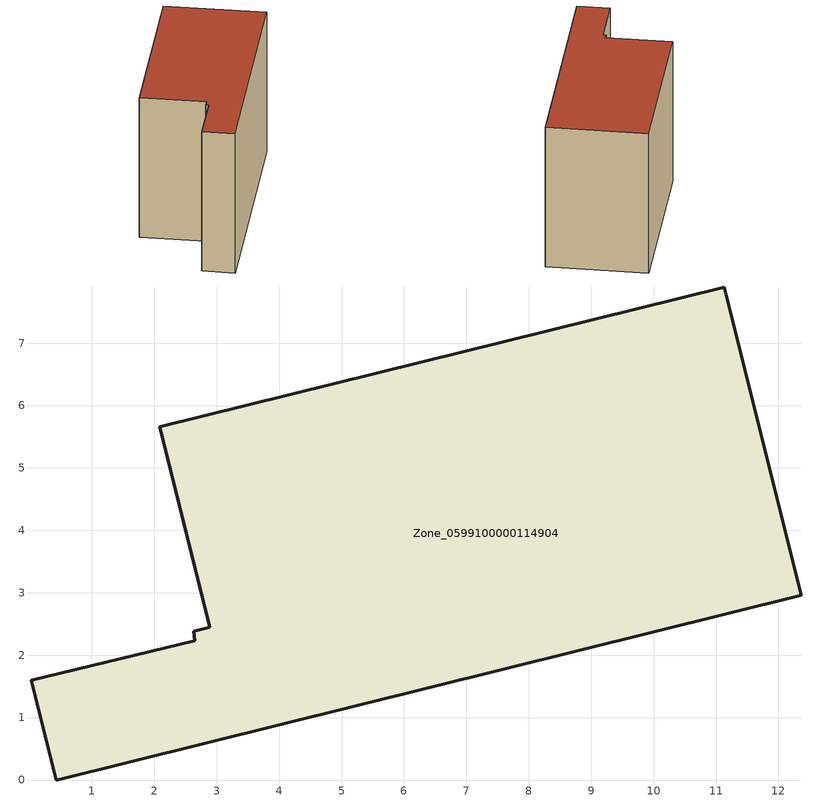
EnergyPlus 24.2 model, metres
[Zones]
Zone_0599100000114904
 floor ground (C_G): 2.63,2.38 2.89,2.45 2.09,5.66 11.13,7.9 12.36,2.96 0.43,0 0.03,1.6 2.65,2.23 z0
 wall outside (C_F): 2.09,5.66 2.89,2.45 2.63,2.38 2.65,2.23 0.03,1.6 0.43,0 12.36,2.96 11.13,7.9 2.09,5.66 z0:7.78
 roof outside (C_R): 2.89,2.45 2.63,2.38 2.65,2.23 0.03,1.6 0.43,0 12.36,2.96 11.13,7.9 2.09,5.66 z7.78
[BUILDING]
Pand.0599100000114904: North Axis=0; Terrain=City; Loads Convergence Tolerance Value=0.04; Temperature Convergence Tolerance Value=0.4; Solar Distribution=FullExterior; Maximum Number of Warmup Days=25; Minimum Number of Warmup Days=1
[Site:Location]
Rotterdam.The.Hague.AP_ZH_NLD Design_Conditions: Latitude=51.96; Longitude=4.45; Time Zone=1; Elevation=-4.5
[SITE:GROUNDTEMPERATURE:BUILDINGSURFACE]
18, 18, 18, 18, 18, 18, 18, 18, 18, 18, 18, 18
[MATERIAL] Thermal Absorptance=0.9; Solar Absorptance=0.7; Visible Absorptance=0.7
Name | Roughness | Thickness | Conductivity | Density | Specific Heat
G.TI.1975-1991 | MediumSmooth | 0.15 | 0.288461 | 540 | 1210
F.TI.1975-1991 | Rough | 0.3 | 0.230769 | 1920 | 840
R.TI.1975-1991 | MediumRough | 0.2 | 0.153846 | 1500 | 1000
[CONSTRUCTION]
C_G: G.TI.1975-1991
C_F: F.TI.1975-1991
C_R: R.TI.1975-1991
[ZONE]
Zone_0599100000114904: Type=1; Multiplier=1; Ceiling Height=Autocalculate; Volume=Autocalculate; Floor Area=autocalculate; Part of Total Floor Area=Yes
[ZONEINFILTRATION:DESIGNFLOWRATE]
Infil_Zone_0599100000114904: Zone or ZoneList or Space or SpaceList=Zone_0599100000114904; Schedule=AlwaysOn; Design Flow Rate Calculation Method=Flow/Area; Flow Rate per Floor Area=0.003; Constant Term Coefficient=1; Temperature Term Coefficient=0; Velocity Term Coefficient=0; Velocity Squared Term Coefficient=0
[HVACTEMPLATE:ZONE:IDEALLOADSAIRSYSTEM]
Zone_0599100000114904: Maximum Heating Supply Air Temperature=50; Minimum Cooling Supply Air Temperature=13; Maximum Heating Supply Air Humidity Ratio=0.0156; Minimum Cooling Supply Air Humidity Ratio=0.0077; Heating Limit=NoLimit; Cooling Limit=NoLimit; Dehumidification Control Type=ConstantSensibleHeatRatio; Cooling Sensible Heat Ratio=0.7; Dehumidification Setpoint=60; Humidification Control Type=None; Humidification Setpoint=30; Outdoor Air Method=None; Outdoor Air Flow Rate per Person=0.00944; Outdoor Air Flow Rate per Zone Floor Area=0; Outdoor Air Flow Rate per Zone=0; Demand Controlled Ventilation Type=None; Outdoor Air Economizer Type=NoEconomizer; Heat Recovery Type=None; Sensible Heat Recovery Effectiveness=0.7; Latent Heat Recovery Effectiveness=0.65
[ZONECONTROL:THERMOSTAT]
ThermostatControl_Zone_0599100000114904: Zone or ZoneList=Zone_0599100000114904; Control Type Schedule=DualSetpointControlType; Control 1=Thermostat_Zone_0599100000114904; Temperature Difference Between Cutout And Setpoint=0
[THERMOSTATSETPOINT:DUALSETPOINT]
Thermostat_Zone_0599100000114904: Heating Setpoint Temperature Schedule=HeatingSetpoint_Zone_0599100000114904; Cooling Setpoint Temperature Schedule=CoolingSetpoint_Zone_0599100000114904
[SCHEDULE:COMPACT]
HeatingSetpoint_Zone_0599100000114904: Through: 12/31, For: AllDays, Until: 24:00, 21
CoolingSetpoint_Zone_0599100000114904: Through: 12/31, For: AllDays, Until: 24:00, 24
DualSetpointControlType: Through: 12/31, For: AllDays, Until: 24:00, 4
AlwaysOn: Through: 12/31, For: AllDays, Until: 24:00, 1
